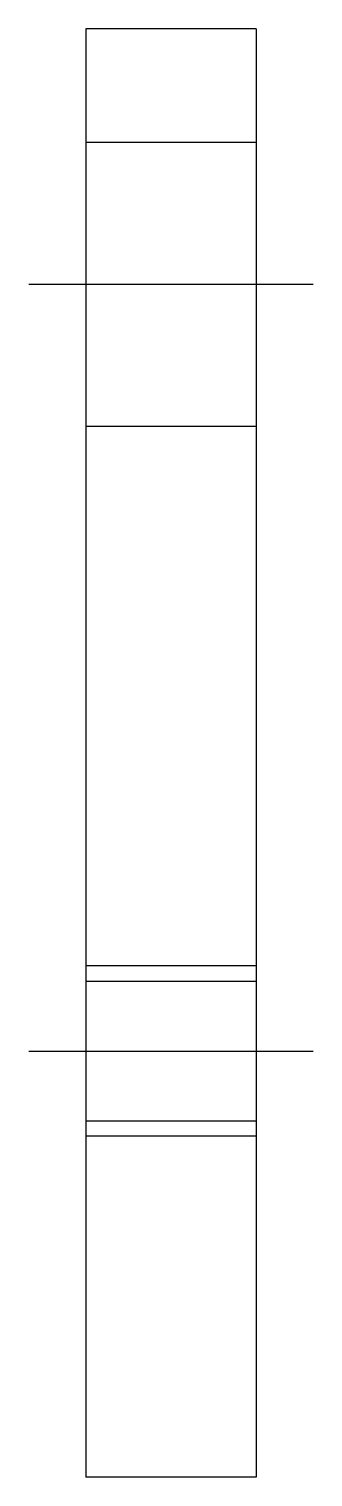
# Model space of a CAD drawing. Extents: x 0 to 154, y -8 to 90.
# Drawn here: x 144.3 to 154.3, y 35.3 to 86.3 of the extents above.
import ezdxf

# ---------------------------------------------------------------- set-up
doc = ezdxf.new("R2010")
doc.units = 0
doc.header["$LTSCALE"] = 0.5
doc.linetypes.add('CENTER', pattern=[50.8, 31.75, -6.35, 6.35, -6.35])
doc.linetypes.add('DASHED', pattern=[19.05, 12.7, -6.35])
doc.layers.get('0').update_dxf_attribs({"linetype": 'CONTINUOUS'})
doc.layers.add('CENTER', color=1, linetype='CENTER')

msp = doc.modelspace()

# ---------------------------------------------------------------- linework, layer by layer
at = {"color": 7, "linetype": 'CONTINUOUS'}
for p, q in [((146.34, 86.263), (146.34, 35.263)), ((152.34, 86.263), (146.34, 86.263)), ((152.34, 86.263), (152.34, 35.263)), ((152.34, 35.263), (146.34, 35.263))]:
    msp.add_line(p, q, dxfattribs=at)
at = {"color": 3, "linetype": 'DASHED'}
for p, q in [((152.34, 82.263), (146.34, 82.263)), ((152.34, 72.263), (146.34, 72.263)), ((152.34, 53.263), (146.34, 53.263)), ((146.34, 52.722), (152.34, 52.722)), ((146.34, 47.805), (152.34, 47.805)), ((152.34, 47.263), (146.34, 47.263))]:
    msp.add_line(p, q, dxfattribs=at)
at = {"layer": 'CENTER', "color": 1, "linetype": 'CENTER'}
for p, q in [((154.34, 77.263), (144.34, 77.263)), ((144.34, 50.263), (154.34, 50.263))]:
    msp.add_line(p, q, dxfattribs=at)

doc.saveas('drawing.dxf')
